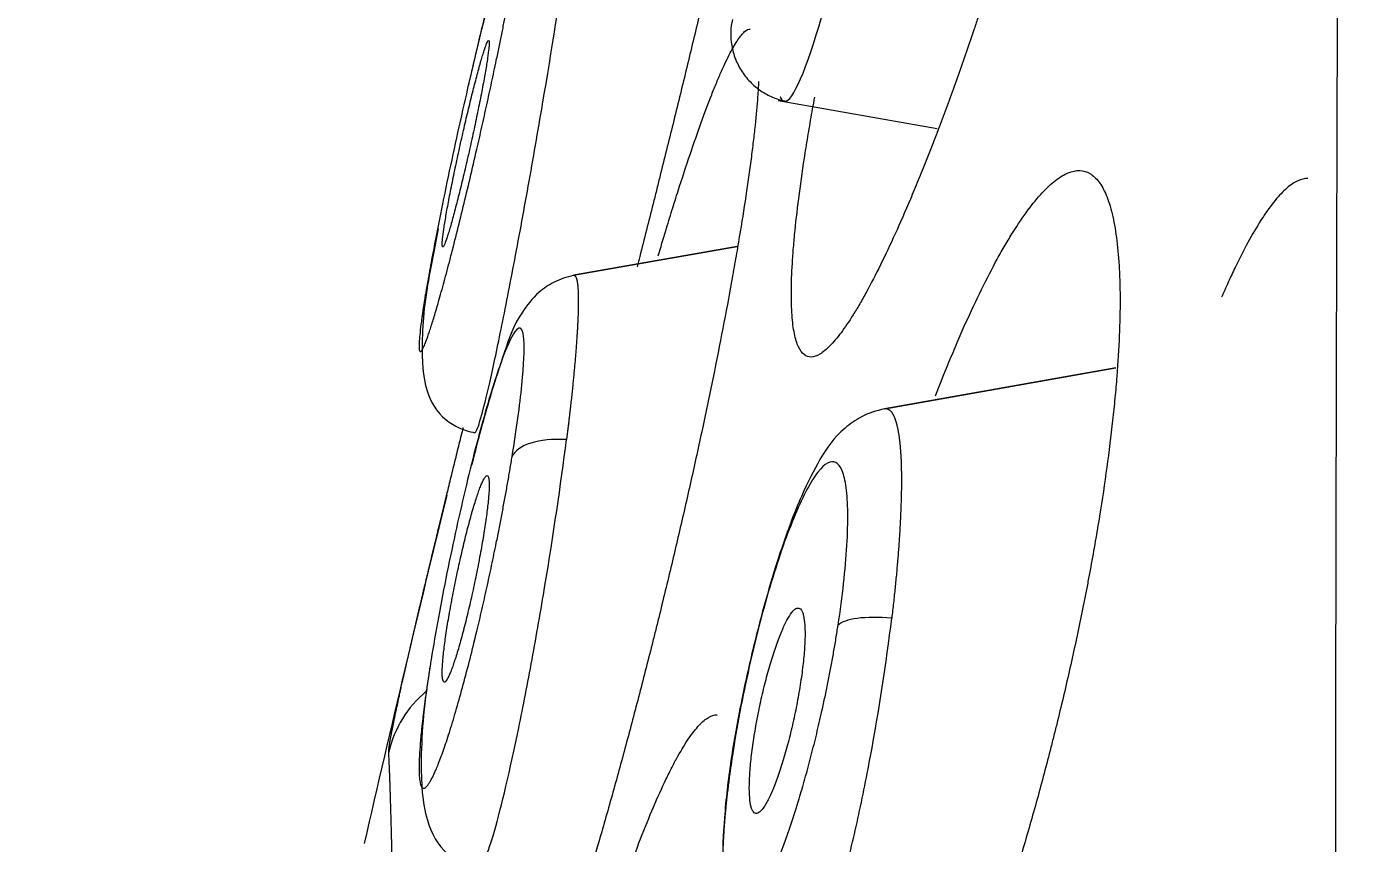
# Model space of a CAD drawing. Extents: x 541 to 1062, y 0 to 382.
# Drawn here: x 774.9 to 780.76, y 302.26 to 305.87 of the extents above; entities that cross this region are included whole.
import ezdxf

# ---------------------------------------------------------------- set-up
doc = ezdxf.new("R2010")
doc.units = 0
doc.header["$LTSCALE"] = 10
doc.header["$MEASUREMENT"] = 0
doc.header["$PDMODE"] = 3
doc.header["$PDSIZE"] = -10
doc.layers.get('0').update_dxf_attribs({"linetype": 'CONTINUOUS'})
doc.layers.get('DEFPOINTS').update_dxf_attribs({"linetype": 'CONTINUOUS'})
doc.layers.add('1', color=7, linetype='CONTINUOUS')
doc.styles.add('Daelim Dimension', font='')
doc.styles.get('Daelim Dimension').set_extended_font_data('NanumGothic')
doc.dimstyles.new('DEFAULT', dxfattribs={"dimscale": 2, "dimtxt": 2, "dimasz": 2, "dimexe": 0, "dimexo": 2, "dimgap": 1, "dimtad": 1, "dimdec": 1, "dimzin": 9, "dimdsep": 46, "dimtxsty": 'Daelim Dimension', "dimcen": 0.5, "dimclrd": 252, "dimclre": 252, "dimclrt": 3, "dimadec": 1, "dimazin": 0, "dimtfac": 1, "dimtdec": 1, "dimtix": 1, "dimtmove": 0, "dimatfit": 3, "dimfxl": 1, "dimtolj": 1, "dimtzin": 1, "dimlwd": 9, "dimlwe": 9, "dimarcsym": 0})

# ---------------------------------------------------------------- blocks, each defined once
blk = doc.blocks.new('*D9')
at = {"color": 5, "linetype": 'ByBlock', "lineweight": 9, "ltscale": 0.5, "transparency": 16777216}
for p, q in [((729.6377, 97.5389), (729.6377, 341.2206)), ((733.6377, 341.2206), (805.042, 341.2206)), ((809.042, 265.765), (809.042, 341.2206))]:
    blk.add_line(p, q, dxfattribs=at)
at = {"color": 5, "ltscale": 0.5, "transparency": 16777216}
for points in [[(733.6377, 341.8873), (733.6377, 340.5539), (729.6377, 341.2206)], [(805.042, 341.8873), (805.042, 340.5539), (809.042, 341.2206)]]:
    blk.add_solid(points, dxfattribs=at)
at = {"layer": 'DEFPOINTS', "color": 0, "ltscale": 0.5, "transparency": 16777216}
for p in [(809.042, 341.2206), (809.042, 261.765), (729.6377, 93.5389)]:
    blk.add_point(p, dxfattribs=at)
at = {"color": 7, "ltscale": 0.5, "transparency": 16777216, "insert": (769.3398, 346.2206), "char_height": 6, "attachment_point": 5, "style": 'Daelim Dimension'}
blk.add_mtext('\\A1;79.4', dxfattribs=at)

msp = doc.modelspace()

# ---------------------------------------------------------------- linework, layer by layer
at = {"layer": '1', "color": 7, "linetype": 'Continuous', "lineweight": 18}
for p, q in [((778.2209, 305.5428), (778.9236, 305.4189)), ((778.0404, 304.8983), (777.3181, 304.771)), ((777.3183, 304.771), (778.0404, 304.8983)), ((779.7108, 304.3622), (778.6912, 304.1824))]:
    msp.add_line(p, q, dxfattribs=at)
at = {"layer": '1', "color": 7, "linetype": 'Continuous', "lineweight": 13}
msp.add_line((778.6915, 304.1825), (779.7108, 304.3622), dxfattribs=at)
at = {"layer": '1', "color": 7, "linetype": 'Continuous', "lineweight": 18}
msp.add_arc((890.3958, 276.0745), 116.9707, 166.288421, 167.062056, dxfattribs=at)
at = {"layer": '1', "color": 7, "linetype": 'Continuous', "lineweight": 13}
for centre, major_axis, ratio, start_param, end_param in [((777.3396, 303.9094), (0.2961, -0.0481), 0.435781, 1.818106, 3.032131), ((778.7747, 303.1665), (0.2965, -0.0454), 0.280843, 1.790429, 2.95252), ((776.9897, 302.5528), (-0.4991, -0.0295), 0.998456, 5.351654, 5.994427)]:
    msp.add_ellipse(centre, major_axis=major_axis, ratio=ratio, start_param=start_param, end_param=end_param, dxfattribs=at)
at = {"layer": '1', "color": 7, "linetype": 'Continuous', "lineweight": 18}
for points, knots in [([(780.739, 316.3628), (780.7358, 316.1572), (780.7325, 315.8689), (780.7234, 314.7336), (780.7171, 313.6238), (780.7045, 310.695), (780.6979, 308.9309), (780.6879, 305.8564), (780.6847, 304.7576), (780.6811, 303.0045), (780.6805, 302.4062), (780.6816, 301.4892), (780.6821, 301.1802), (780.6811, 300.5512), (780.6828, 300.2362), (780.6774, 299.9072)], [0, 0, 0, 0, 0.137466, 0.137466, 0.424978, 0.424978, 0.712489, 0.712489, 0.856244, 0.856244, 0.928122, 0.928122, 0.964061, 0.964061, 1, 1, 1, 1]), ([(779.6628, 309.1812), (779.6746, 309.1808), (779.6961, 309.172), (779.7215, 309.1357), (779.7339, 309.0959), (779.7415, 309.06), (779.7438, 309.047), (779.7476, 309.0193), (779.7492, 309.0045), (779.7531, 308.9575), (779.7558, 308.8879), (779.7536, 308.8043), (779.7501, 308.7364), (779.7486, 308.7128), (779.745, 308.6639), (779.7429, 308.6388), (779.7357, 308.5613), (779.7236, 308.4527), (779.707, 308.3336), (779.6928, 308.2405), (779.6877, 308.2087), (779.6771, 308.144), (779.6714, 308.1109), (779.6538, 308.0107), (779.6411, 307.9423), (779.6137, 307.8028), (779.5991, 307.7315), (779.568, 307.5862), (779.5515, 307.512), (779.5166, 307.3609), (779.4985, 307.285), (779.461, 307.1329), (779.4221, 306.9803), (779.3808, 306.8266), (779.3542, 306.7303), (779.3488, 306.711), (779.338, 306.6724), (779.3325, 306.6531), (779.3162, 306.5954), (779.3051, 306.5571), (779.2719, 306.4431), (779.227, 306.2928), (779.181, 306.146), (779.146, 306.0373), (779.1284, 305.9833), (779.1106, 305.9298), (779.0988, 305.8942), (779.0928, 305.8764), (779.063, 305.7884), (779.0156, 305.6515), (778.9448, 305.4577), (778.8979, 305.3361), (778.8628, 305.2479), (778.8512, 305.219), (778.8279, 305.1621), (778.8163, 305.1344), (778.782, 305.0533), (778.7372, 304.951), (778.6725, 304.8143), (778.6313, 304.7346), (778.601, 304.6793), (778.591, 304.6616), (778.5715, 304.628), (778.5619, 304.6121), (778.5338, 304.5671), (778.498, 304.5142), (778.4653, 304.4754), (778.4421, 304.4517), (778.4345, 304.4448), (778.4198, 304.4327), (778.4127, 304.4275), (778.392, 304.4151), (778.3793, 304.4107), (778.3675, 304.4103)], [0, 0, 0, 0, 0.03125, 0.0625, 0.09375, 0.09375, 0.109375, 0.109375, 0.125, 0.125, 0.15625, 0.1875, 0.1875, 0.203125, 0.203125, 0.21875, 0.21875, 0.25, 0.28125, 0.28125, 0.296875, 0.296875, 0.3125, 0.3125, 0.34375, 0.34375, 0.375, 0.375, 0.40625, 0.40625, 0.4375, 0.4375, 0.46875, 0.5, 0.5, 0.507812, 0.507812, 0.515625, 0.515625, 0.53125, 0.53125, 0.5625, 0.59375, 0.59375, 0.609375, 0.617187, 0.617187, 0.625, 0.625, 0.65625, 0.6875, 0.71875, 0.71875, 0.734375, 0.734375, 0.75, 0.75, 0.78125, 0.8125, 0.84375, 0.84375, 0.859375, 0.859375, 0.875, 0.875, 0.90625, 0.9375, 0.9375, 0.953125, 0.953125, 0.96875, 0.96875, 1, 1, 1, 1]), ([(778.2473, 307.7666), (778.25, 307.7665), (778.2534, 307.7581), (778.2527, 307.7219), (778.2483, 307.682), (778.2435, 307.646), (778.2417, 307.633), (778.2375, 307.6052), (778.2352, 307.5903), (778.2276, 307.5433), (778.2155, 307.4734), (778.1998, 307.3899), (778.1866, 307.322), (778.182, 307.2985), (778.1747, 307.2619), (778.1722, 307.2495), (778.1671, 307.2243), (778.1542, 307.1606), (778.1288, 307.0385), (778.1032, 306.9196), (778.0828, 306.8266), (778.0724, 306.7792), (778.0615, 306.7303), (778.0542, 306.6973), (778.0505, 306.6806), (778.0317, 306.5969), (778.0162, 306.5283), (777.9841, 306.3882), (777.951, 306.2452), (777.9159, 306.0963), (777.8934, 306.0014), (777.8888, 305.9823), (777.8797, 305.944), (777.8751, 305.9247), (777.8613, 305.867), (777.852, 305.8284), (777.824, 305.7125), (777.7864, 305.5574), (777.7479, 305.4012), (777.7187, 305.2836), (777.704, 305.2247), (777.6893, 305.1657), (777.6794, 305.1263), (777.6745, 305.1066), (777.6498, 305.0084), (777.6263, 304.9154), (777.603, 304.8237), (777.5991, 304.8086)], [0, 0, 0, 0, 0.054948, 0.109896, 0.164844, 0.164844, 0.192318, 0.192318, 0.219792, 0.219792, 0.27474, 0.329688, 0.329688, 0.357162, 0.357162, 0.370899, 0.370899, 0.384636, 0.439585, 0.494533, 0.494533, 0.522007, 0.535744, 0.535744, 0.549481, 0.549481, 0.604429, 0.604429, 0.659377, 0.714325, 0.714325, 0.728062, 0.728062, 0.741799, 0.741799, 0.769273, 0.769273, 0.824221, 0.879169, 0.879169, 0.906643, 0.92038, 0.92038, 0.934117, 0.934117, 0.989065, 1, 1, 1, 1]), ([(777.3346, 306.707), (777.2931, 306.6972), (777.2255, 306.6727), (777.1326, 306.5844), (777.0865, 306.4818), (777.0229, 306.2937), (776.9473, 306.0009), (776.8925, 305.7759), (776.8597, 305.6341), (776.8542, 305.6102)], [0, 0, 0, 0, 0.076803, 0.145522, 0.27687, 0.565126, 0.738259, 0.956089, 1, 1, 1, 1]), ([(777.0475, 306.0721), (777.0671, 306.1782), (777.0814, 306.2646), (777.0998, 306.4008), (777.1028, 306.4429), (777.0964, 306.4746), (777.0871, 306.463), (777.0571, 306.3876), (777.0375, 306.3266), (776.9906, 306.1625), (776.9639, 306.0619), (776.905, 305.827), (776.8754, 305.7035), (776.8155, 305.4418), (776.7873, 305.3131), (776.7327, 305.0521), (776.7094, 304.934), (776.6899, 304.8281)], [0, 0, 0, 0, 0.125, 0.125, 0.25, 0.25, 0.375, 0.375, 0.5, 0.5, 0.625, 0.625, 0.75, 0.75, 0.875, 0.875, 1, 1, 1, 1]), ([(776.6899, 304.8281), (776.6892, 304.8241), (776.6877, 304.8159), (776.6855, 304.8039), (776.6833, 304.792), (776.6812, 304.7803), (776.6792, 304.7688), (776.6772, 304.7575), (776.6752, 304.7463), (776.6733, 304.7353), (776.6714, 304.7244), (776.6696, 304.7138), (776.6678, 304.7033), (776.6661, 304.693), (776.6644, 304.6828), (776.6628, 304.6729), (776.6612, 304.6631), (776.6597, 304.6534), (776.6582, 304.644), (776.6567, 304.6347), (776.6553, 304.6256), (776.654, 304.6166), (776.6527, 304.6079), (776.6514, 304.5993), (776.6502, 304.5908), (776.649, 304.5826), (776.6479, 304.5745), (776.6448, 304.5515), (776.6406, 304.5174), (776.6372, 304.4801), (776.6364, 304.4535), (776.6381, 304.4382), (776.6418, 304.4329), (776.6475, 304.4369), (776.6552, 304.4501), (776.6635, 304.4696), (776.6717, 304.4911), (776.6789, 304.5115), (776.6867, 304.5347), (776.695, 304.5607), (776.7038, 304.5893), (776.7131, 304.6206), (776.7273, 304.6695), (776.7472, 304.741), (776.7739, 304.8418), (776.8023, 304.9532), (776.8317, 305.0725), (776.8617, 305.1978), (776.8893, 305.3163), (776.914, 305.4255), (776.9359, 305.524), (776.9571, 305.6222), (776.973, 305.6969), (776.9838, 305.7487), (776.9898, 305.7781), (776.9958, 305.807), (777.0016, 305.8355), (777.0072, 305.8636), (777.0128, 305.8912), (777.0182, 305.9184), (777.0234, 305.9451), (777.0285, 305.9714), (777.0335, 305.9973), (777.0383, 306.0227), (777.043, 306.0477), (777.046, 306.064), (777.0475, 306.0721)], [0, 0, 0, 0, 0.004847, 0.009683, 0.014509, 0.019326, 0.024135, 0.028937, 0.033733, 0.038525, 0.043314, 0.048101, 0.052888, 0.057674, 0.062463, 0.067254, 0.072049, 0.076849, 0.081656, 0.08647, 0.091293, 0.096126, 0.10097, 0.105826, 0.110695, 0.115579, 0.120479, 0.125396, 0.15843, 0.190966, 0.223382, 0.256057, 0.286095, 0.315713, 0.345194, 0.374828, 0.392983, 0.410947, 0.428774, 0.446518, 0.464235, 0.481982, 0.499814, 0.541157, 0.58253, 0.624627, 0.666687, 0.708223, 0.749917, 0.781233, 0.812341, 0.84353, 0.875089, 0.884887, 0.894622, 0.904302, 0.913937, 0.923533, 0.933101, 0.942648, 0.952184, 0.961717, 0.971256, 0.980811, 0.990389, 1, 1, 1, 1]), ([(777.6922, 304.8563), (777.7033, 304.894), (777.7143, 304.931), (777.7345, 304.9977), (777.7437, 305.0277), (777.762, 305.0867), (777.7711, 305.1157), (777.798, 305.2002), (777.8329, 305.3066), (777.8822, 305.4481), (777.9131, 305.5302), (777.9356, 305.5871), (777.943, 305.6053), (777.9573, 305.6398), (777.9643, 305.6561), (777.9847, 305.7021), (778.0104, 305.756), (778.0332, 305.7951), (778.0491, 305.8187), (778.0542, 305.8256), (778.0641, 305.8375), (778.0688, 305.8424), (778.0823, 305.8543), (778.0904, 305.8581), (778.0976, 305.8579)], [0, 0, 0, 0, 0.061816, 0.061816, 0.113937, 0.113937, 0.166059, 0.166059, 0.270301, 0.374544, 0.478787, 0.478787, 0.530908, 0.530908, 0.583029, 0.583029, 0.687272, 0.791515, 0.791515, 0.843636, 0.843636, 0.895757, 0.895757, 1, 1, 1, 1]), ([(776.7412, 304.8962), (776.7398, 304.8964), (776.739, 304.8996), (776.7388, 304.9087), (776.7389, 304.9124), (776.7395, 304.9214), (776.7399, 304.9267), (776.7417, 304.9443), (776.7436, 304.9587), (776.7474, 304.984), (776.7488, 304.9932), (776.752, 305.0125), (776.7537, 305.0227), (776.7592, 305.0546), (776.7634, 305.0778), (776.7729, 305.1281), (776.7781, 305.1544), (776.7864, 305.1955), (776.7892, 305.2094), (776.7951, 305.2379), (776.7982, 305.2525), (776.8074, 305.2961), (776.8138, 305.3253), (776.8236, 305.3694), (776.8269, 305.3842), (776.8336, 305.4137), (776.837, 305.4283), (776.847, 305.4714), (776.8536, 305.4994), (776.8636, 305.5403), (776.8669, 305.5538), (776.8734, 305.5798), (776.8765, 305.5924), (776.8859, 305.6291), (776.8919, 305.6519), (776.9034, 305.6943), (776.9088, 305.7132), (776.9161, 305.738), (776.9184, 305.7457), (776.9229, 305.7599), (776.925, 305.7664), (776.931, 305.7837), (776.9343, 305.7925), (776.9399, 305.8044), (776.9421, 305.8076), (776.9437, 305.8076)], [0, 0, 0, 0, 0.0625, 0.0625, 0.09375, 0.09375, 0.125, 0.125, 0.1875, 0.1875, 0.21875, 0.21875, 0.25, 0.25, 0.3125, 0.3125, 0.375, 0.375, 0.40625, 0.40625, 0.4375, 0.4375, 0.5, 0.5, 0.53125, 0.53125, 0.5625, 0.5625, 0.625, 0.625, 0.65625, 0.65625, 0.6875, 0.6875, 0.75, 0.75, 0.8125, 0.8125, 0.84375, 0.84375, 0.875, 0.875, 0.9375, 0.9375, 1, 1, 1, 1]), ([(776.9437, 305.8076), (776.9452, 305.8077), (776.9461, 305.8047), (776.9463, 305.7959), (776.9462, 305.7922), (776.9457, 305.7834), (776.9453, 305.7782), (776.9435, 305.7607), (776.9417, 305.7464), (776.9379, 305.7211), (776.9365, 305.712), (776.9334, 305.6926), (776.9317, 305.6825), (776.9261, 305.6505), (776.9219, 305.6273), (776.9124, 305.5768), (776.9072, 305.5504), (776.8989, 305.5092), (776.896, 305.4951), (776.8901, 305.4665), (776.887, 305.4519), (776.8777, 305.4081), (776.8713, 305.3788), (776.8614, 305.3344), (776.8581, 305.3195), (776.8514, 305.2899), (776.848, 305.2753), (776.8379, 305.2319), (776.8312, 305.2038), (776.8213, 305.1626), (776.8179, 305.1491), (776.8114, 305.123), (776.8051, 305.0977), (776.7989, 305.074), (776.7929, 305.0511), (776.7899, 305.04), (776.7813, 305.0082), (776.776, 304.9894), (776.7686, 304.9647), (776.7663, 304.957), (776.7618, 304.9428), (776.7597, 304.9364), (776.7538, 304.9192), (776.7504, 304.9106), (776.7463, 304.9019), (776.7451, 304.8997), (776.7429, 304.8968), (776.742, 304.8961), (776.7412, 304.8962)], [0, 0, 0, 0, 0.0625, 0.0625, 0.09375, 0.09375, 0.125, 0.125, 0.1875, 0.1875, 0.21875, 0.21875, 0.25, 0.25, 0.3125, 0.3125, 0.375, 0.375, 0.40625, 0.40625, 0.4375, 0.4375, 0.5, 0.5, 0.53125, 0.53125, 0.5625, 0.5625, 0.625, 0.625, 0.65625, 0.65625, 0.6875, 0.71875, 0.71875, 0.75, 0.75, 0.8125, 0.8125, 0.84375, 0.84375, 0.875, 0.875, 0.9375, 0.9375, 0.96875, 0.96875, 1, 1, 1, 1]), ([(778.1348, 305.6264), (778.1339, 305.6052), (778.1303, 305.5461), (778.1242, 305.4779), (778.1169, 305.4093), (778.1143, 305.3856), (778.1099, 305.3487), (778.1083, 305.3361), (778.1052, 305.3107), (778.097, 305.2464), (778.0796, 305.123), (778.0605, 305.0029), (778.0448, 304.9089), (778.0367, 304.8609), (778.028, 304.8115), (778.0221, 304.7781), (778.0191, 304.7613), (778.0038, 304.6767), (777.9909, 304.6074), (777.9636, 304.4659), (777.9349, 304.3215), (777.9035, 304.1712), (777.8789, 304.0562), (777.8705, 304.0175), (777.8535, 303.94), (777.8449, 303.9012), (777.8188, 303.7846), (777.7832, 303.6286), (777.7459, 303.4716), (777.7173, 303.3535), (777.7076, 303.3141), (777.693, 303.2548), (777.6881, 303.235), (777.6783, 303.1956), (777.6537, 303.0972), (777.6091, 302.9229), (777.5491, 302.6961), (777.5086, 302.5487), (777.4782, 302.4395), (777.468, 302.4034), (777.4477, 302.3322), (777.4377, 302.2972), (777.4076, 302.1936), (777.3681, 302.0596), (777.3294, 301.9338), (777.3015, 301.8451), (777.2927, 301.8176), (777.2841, 301.7905)], [0, 0, 0, 0, 0.032446, 0.084862, 0.084862, 0.11107, 0.11107, 0.124174, 0.124174, 0.137279, 0.189695, 0.242111, 0.242111, 0.26832, 0.281424, 0.281424, 0.294528, 0.294528, 0.346944, 0.346944, 0.399361, 0.451777, 0.451777, 0.477985, 0.477985, 0.504193, 0.504193, 0.55661, 0.609026, 0.609026, 0.635234, 0.635234, 0.648338, 0.648338, 0.661443, 0.713859, 0.766275, 0.818692, 0.818692, 0.8449, 0.8449, 0.871108, 0.871108, 0.923524, 0.975941, 0.975941, 1, 1, 1, 1]), ([(778.3675, 304.4103), (778.3558, 304.4099), (778.3346, 304.4171), (778.3097, 304.4515), (778.2978, 304.4902), (778.2907, 304.5253), (778.2886, 304.5381), (778.2851, 304.5653), (778.2837, 304.5799), (778.2803, 304.6263), (778.2784, 304.6952), (778.2813, 304.7784), (778.2854, 304.8461), (778.2871, 304.8696), (778.2911, 304.9184), (778.2934, 304.9434), (778.3011, 305.0207), (778.3138, 305.1293), (778.3311, 305.2484), (778.3457, 305.3418), (778.3509, 305.3736), (778.3591, 305.4224), (778.3619, 305.4388), (778.3676, 305.4719), (778.3736, 305.5057), (778.3798, 305.54), (778.383, 305.5576)], [0, 0, 0, 0, 0.097475, 0.194951, 0.292426, 0.292426, 0.341164, 0.341164, 0.389902, 0.389902, 0.487377, 0.584852, 0.584852, 0.63359, 0.63359, 0.682328, 0.682328, 0.779803, 0.877278, 0.877278, 0.926016, 0.926016, 0.950385, 0.950385, 0.974754, 1, 1, 1, 1]), ([(779.5523, 305.2333), (779.5684, 305.2328), (779.5983, 305.2239), (779.6243, 305.1998), (779.6482, 305.168), (779.6592, 305.1482), (779.674, 305.1127), (779.6787, 305.0998), (779.6874, 305.0722), (779.6915, 305.0575), (779.7028, 305.0108), (779.7154, 304.9416), (779.7232, 304.8584), (779.7272, 304.7907), (779.7282, 304.7672), (779.7293, 304.7307), (779.7296, 304.7183), (779.73, 304.6931), (779.7305, 304.6293), (779.7279, 304.5069), (779.7207, 304.3875), (779.7133, 304.294), (779.7092, 304.2463), (779.7044, 304.197), (779.701, 304.1639), (779.6992, 304.1471), (779.69, 304.0629), (779.6814, 303.994), (779.6621, 303.8533), (779.6406, 303.7096), (779.6148, 303.5602), (779.5972, 303.4649), (779.5936, 303.4458), (779.5864, 303.4075), (779.5753, 303.3501), (779.5637, 303.2925), (779.54, 303.1773), (779.5067, 303.0233), (779.4701, 302.8684), (779.4461, 302.7714), (779.4413, 302.752), (779.4315, 302.7131), (779.4266, 302.6937), (779.4116, 302.6355), (779.4015, 302.597), (779.3709, 302.4822), (779.329, 302.3312), (779.2852, 302.1839), (779.2515, 302.0749), (779.2402, 302.0388), (779.2173, 301.9671), (779.2056, 301.9314), (779.1707, 301.8259), (779.1238, 301.6893), (779.0526, 301.4962), (779.0045, 301.3753), (778.9743, 301.3022), (778.9683, 301.2877), (778.9561, 301.259), (778.9379, 301.2162), (778.9198, 301.1751), (778.8597, 301.0415), (778.8126, 300.9459), (778.7432, 300.8194), (778.7203, 300.7801), (778.692, 300.7346), (778.6863, 300.7257), (778.6751, 300.7083), (778.6583, 300.6829), (778.642, 300.6594), (778.6096, 300.6151), (778.5677, 300.563), (778.5281, 300.5247), (778.4993, 300.5013), (778.4899, 300.4943), (778.4713, 300.4823), (778.4622, 300.4772), (778.4354, 300.4648), (778.4184, 300.4604), (778.4023, 300.4598)], [0, 0, 0, 0, 0.03125, 0.0625, 0.0625, 0.09375, 0.09375, 0.109375, 0.109375, 0.125, 0.125, 0.15625, 0.1875, 0.1875, 0.203125, 0.203125, 0.210937, 0.210937, 0.21875, 0.25, 0.28125, 0.28125, 0.296875, 0.304687, 0.304687, 0.3125, 0.3125, 0.34375, 0.34375, 0.375, 0.40625, 0.40625, 0.414062, 0.414062, 0.421875, 0.4375, 0.4375, 0.46875, 0.5, 0.5, 0.507812, 0.507812, 0.515625, 0.515625, 0.53125, 0.53125, 0.5625, 0.59375, 0.59375, 0.609375, 0.609375, 0.625, 0.625, 0.65625, 0.6875, 0.71875, 0.71875, 0.726562, 0.726562, 0.734375, 0.75, 0.75, 0.8125, 0.8125, 0.84375, 0.84375, 0.851563, 0.851563, 0.859375, 0.875, 0.875, 0.90625, 0.9375, 0.9375, 0.953125, 0.953125, 0.96875, 0.96875, 1, 1, 1, 1]), ([(778.9162, 304.2391), (778.9357, 304.2898), (778.9553, 304.3392), (778.9871, 304.4167), (778.9992, 304.4457), (779.0233, 304.502), (779.0353, 304.5295), (779.0712, 304.6097), (779.1186, 304.7109), (779.1653, 304.8008), (779.1999, 304.864), (779.2172, 304.8945), (779.2344, 304.9233), (779.2458, 304.9422), (779.2515, 304.9514), (779.2798, 304.9965), (779.3239, 305.0615), (779.3867, 305.138), (779.4263, 305.175), (779.4552, 305.1973), (779.4647, 305.2038), (779.4833, 305.215), (779.4925, 305.2196), (779.5192, 305.2305), (779.5362, 305.2339), (779.5523, 305.2333)], [0, 0, 0, 0, 0.083129, 0.083129, 0.134067, 0.134067, 0.185004, 0.185004, 0.286878, 0.388753, 0.388753, 0.43969, 0.465159, 0.465159, 0.490627, 0.490627, 0.592502, 0.694376, 0.796251, 0.796251, 0.847188, 0.847188, 0.898125, 0.898125, 1, 1, 1, 1]), ([(780.5585, 305.1982), (780.5444, 305.1987), (780.5297, 305.1953), (780.4989, 305.1811), (780.4668, 305.1594), (780.4323, 305.1232), (780.4054, 305.0905), (780.3963, 305.0787), (780.3778, 305.0531), (780.3684, 305.0395), (780.3401, 304.9963), (780.3017, 304.9322), (780.262, 304.8553), (780.2318, 304.793), (780.2216, 304.7714), (780.2011, 304.7266), (780.1908, 304.7034), (780.1797, 304.6779), (780.179, 304.6762), (780.1783, 304.6746)], [0, 0, 0, 0, 0.142177, 0.142177, 0.284353, 0.42653, 0.42653, 0.497618, 0.497618, 0.568707, 0.568707, 0.710883, 0.85306, 0.85306, 0.924148, 0.924148, 0.995237, 0.995237, 1, 1, 1, 1]), ([(776.686, 304.7926), (776.6624, 304.6745), (776.6436, 304.4805), (776.6556, 304.2716), (776.7208, 304.1529), (776.801, 304.1015), (776.8475, 304.0842), (776.8711, 304.0787), (776.883, 304.0766)], [0, 0, 0, 0, 0.350364, 0.635759, 0.851739, 0.933421, 0.968347, 1, 1, 1, 1]), ([(777.3184, 304.7699), (777.2877, 304.7639), (777.2339, 304.746), (777.1502, 304.6885), (777.0582, 304.5675), (777.0239, 304.4619), (776.9439, 304.223), (776.8955, 304.041), (776.8686, 303.9325)], [0, 0, 0, 0, 0.082675, 0.156509, 0.27606, 0.540744, 0.745775, 1, 1, 1, 1]), ([(777.0475, 303.9713), (777.0671, 304.0917), (777.0814, 304.1964), (777.0998, 304.3781), (777.1028, 304.4449), (777.0964, 304.5297), (777.0871, 304.5454), (777.0571, 304.5243), (777.0375, 304.4883), (776.9906, 304.3689), (776.9639, 304.2875), (776.905, 304.0837), (776.8754, 303.9709), (776.8155, 303.721), (776.7873, 303.593), (776.7327, 303.3231), (776.7094, 303.1955), (776.6899, 303.0755)], [0, 0, 0, 0, 0.125, 0.125, 0.25, 0.25, 0.375, 0.375, 0.5, 0.5, 0.625, 0.625, 0.75, 0.75, 0.875, 0.875, 1, 1, 1, 1]), ([(778.6915, 304.1814), (778.6542, 304.1737), (778.5909, 304.1528), (778.4767, 304.0701), (778.4105, 303.9727), (778.3165, 303.7886), (778.2164, 303.5196), (778.1252, 303.1959), (778.0559, 302.883), (778.0262, 302.7164), (778.0127, 302.6297)], [0, 0, 0, 0, 0.06662, 0.124703, 0.268277, 0.395115, 0.559656, 0.760528, 0.875309, 1, 1, 1, 1]), ([(776.7301, 303.6835), (776.731, 303.6873), (776.7349, 303.7033), (776.7418, 303.7316), (776.7508, 303.7687), (776.7599, 303.8061), (776.7692, 303.8439), (776.7785, 303.8819), (776.7879, 303.9203), (776.7974, 303.9589), (776.807, 303.9979), (776.8167, 304.0371), (776.8251, 304.0711), (776.8302, 304.092), (776.8321, 304.0996)], [0, 0, 0, 0, 0.028994, 0.122122, 0.214881, 0.307305, 0.399427, 0.49128, 0.5829, 0.674319, 0.765574, 0.856698, 0.947727, 1, 1, 1, 1]), ([(776.6899, 303.0755), (776.6892, 303.0708), (776.6877, 303.0616), (776.6855, 303.0478), (776.6833, 303.0342), (776.6812, 303.0207), (776.6792, 303.0074), (776.6772, 302.9942), (776.6752, 302.9811), (776.6733, 302.9682), (776.6714, 302.9554), (776.6696, 302.9427), (776.6678, 302.9302), (776.6661, 302.9178), (776.6644, 302.9055), (776.6628, 302.8934), (776.6612, 302.8814), (776.6597, 302.8696), (776.6582, 302.8578), (776.6567, 302.8462), (776.6553, 302.8348), (776.654, 302.8235), (776.6527, 302.8123), (776.6514, 302.8012), (776.6502, 302.7903), (776.649, 302.7796), (776.6479, 302.7689), (776.6448, 302.7384), (776.6406, 302.6913), (776.6372, 302.6349), (776.6364, 302.5883), (776.6381, 302.553), (776.6418, 302.5279), (776.6475, 302.5125), (776.6552, 302.5064), (776.6635, 302.5093), (776.6717, 302.5168), (776.6789, 302.5261), (776.6867, 302.5383), (776.695, 302.5535), (776.7038, 302.5717), (776.7131, 302.5929), (776.7273, 302.6277), (776.7472, 302.6818), (776.7739, 302.7633), (776.8023, 302.858), (776.8317, 302.9633), (776.8617, 303.0778), (776.8893, 303.1894), (776.914, 303.2947), (776.9359, 303.3917), (776.9571, 303.4904), (776.973, 303.567), (776.9838, 303.6207), (776.9898, 303.6514), (776.9958, 303.6818), (777.0016, 303.712), (777.0072, 303.7419), (777.0128, 303.7715), (777.0182, 303.8008), (777.0234, 303.8299), (777.0285, 303.8588), (777.0335, 303.8873), (777.0383, 303.9156), (777.043, 303.9437), (777.046, 303.9621), (777.0475, 303.9713)], [0, 0, 0, 0, 0.004847, 0.009683, 0.014509, 0.019326, 0.024135, 0.028937, 0.033733, 0.038525, 0.043314, 0.048101, 0.052888, 0.057674, 0.062463, 0.067254, 0.072049, 0.076849, 0.081656, 0.08647, 0.091293, 0.096126, 0.10097, 0.105826, 0.110695, 0.115579, 0.120479, 0.125396, 0.15843, 0.190966, 0.223382, 0.256057, 0.286095, 0.315713, 0.345194, 0.374828, 0.392983, 0.410947, 0.428774, 0.446518, 0.464235, 0.481982, 0.499814, 0.541157, 0.58253, 0.624627, 0.666687, 0.708223, 0.749917, 0.781233, 0.812341, 0.84353, 0.875089, 0.884887, 0.894622, 0.904302, 0.913937, 0.923533, 0.933101, 0.942648, 0.952184, 0.961717, 0.971256, 0.980811, 0.990389, 1, 1, 1, 1]), ([(778.4858, 303.2267), (778.5055, 303.3553), (778.5185, 303.4723), (778.5311, 303.6864), (778.53, 303.7716), (778.5172, 303.8651), (778.5113, 303.8899), (778.4959, 303.9268), (778.4864, 303.9391), (778.4536, 303.9563), (778.4269, 303.9417), (778.366, 303.863), (778.3326, 303.8004), (778.2609, 303.6305), (778.2258, 303.5313), (778.156, 303.3003), (778.1241, 303.1782), (778.0638, 302.9098), (778.0389, 302.7787), (778.0194, 302.6506)], [0, 0, 0, 0, 0.125, 0.125, 0.25, 0.25, 0.3125, 0.3125, 0.375, 0.375, 0.5, 0.5, 0.625, 0.625, 0.75, 0.75, 0.875, 0.875, 1, 1, 1, 1]), ([(776.7476, 302.9757), (776.7449, 302.976), (776.7428, 302.9793), (776.7406, 302.9885), (776.74, 302.9923), (776.7392, 303.0013), (776.7389, 303.0066), (776.7387, 303.0244), (776.7393, 303.0388), (776.7411, 303.0642), (776.7418, 303.0734), (776.7437, 303.0929), (776.7448, 303.1031), (776.7485, 303.1351), (776.7516, 303.1584), (776.759, 303.2089), (776.7632, 303.2354), (776.7702, 303.2766), (776.7726, 303.2906), (776.7778, 303.3192), (776.7805, 303.3338), (776.7888, 303.3775), (776.7946, 303.4068), (776.8038, 303.4509), (776.807, 303.4657), (776.8134, 303.4952), (776.8166, 303.5098), (776.8264, 303.5528), (776.833, 303.5808), (776.843, 303.6216), (776.8464, 303.635), (776.8531, 303.6609), (776.8564, 303.6734), (776.8662, 303.7098), (776.8727, 303.7326), (776.8853, 303.7746), (776.8913, 303.7933), (776.8999, 303.818), (776.9026, 303.8256), (776.908, 303.8397), (776.9106, 303.8462), (776.9181, 303.8635), (776.9225, 303.8722), (776.9305, 303.8842), (776.934, 303.8873), (776.9368, 303.8875)], [0, 0, 0, 0, 0.0625, 0.0625, 0.09375, 0.09375, 0.125, 0.125, 0.1875, 0.1875, 0.21875, 0.21875, 0.25, 0.25, 0.3125, 0.3125, 0.375, 0.375, 0.40625, 0.40625, 0.4375, 0.4375, 0.5, 0.5, 0.53125, 0.53125, 0.5625, 0.5625, 0.625, 0.625, 0.65625, 0.65625, 0.6875, 0.6875, 0.75, 0.75, 0.8125, 0.8125, 0.84375, 0.84375, 0.875, 0.875, 0.9375, 0.9375, 1, 1, 1, 1]), ([(776.9368, 303.8875), (776.9397, 303.8877), (776.9419, 303.8848), (776.9443, 303.8761), (776.9449, 303.8724), (776.9458, 303.8636), (776.9461, 303.8585), (776.9464, 303.841), (776.946, 303.8268), (776.9442, 303.8014), (776.9435, 303.7922), (776.9417, 303.7728), (776.9406, 303.7626), (776.9369, 303.7305), (776.9338, 303.7071), (776.9264, 303.6562), (776.9222, 303.6297), (776.9151, 303.5881), (776.9127, 303.574), (776.9075, 303.5451), (776.9048, 303.5304), (776.8964, 303.4863), (776.8905, 303.4568), (776.8812, 303.4121), (776.878, 303.3971), (776.8716, 303.3675), (776.8683, 303.3528), (776.8585, 303.3094), (776.8518, 303.2812), (776.8416, 303.24), (776.8382, 303.2265), (776.8315, 303.2005), (776.8248, 303.1753), (776.8183, 303.1516), (776.8117, 303.1288), (776.8085, 303.1177), (776.799, 303.0862), (776.793, 303.0675), (776.7844, 303.043), (776.7816, 303.0354), (776.7762, 303.0213), (776.7736, 303.015), (776.7662, 302.998), (776.7617, 302.9895), (776.7558, 302.981), (776.754, 302.9789), (776.7506, 302.9762), (776.749, 302.9756), (776.7476, 302.9757)], [0, 0, 0, 0, 0.0625, 0.0625, 0.09375, 0.09375, 0.125, 0.125, 0.1875, 0.1875, 0.21875, 0.21875, 0.25, 0.25, 0.3125, 0.3125, 0.375, 0.375, 0.40625, 0.40625, 0.4375, 0.4375, 0.5, 0.5, 0.53125, 0.53125, 0.5625, 0.5625, 0.625, 0.625, 0.65625, 0.65625, 0.6875, 0.71875, 0.71875, 0.75, 0.75, 0.8125, 0.8125, 0.84375, 0.84375, 0.875, 0.875, 0.9375, 0.9375, 0.96875, 0.96875, 1, 1, 1, 1]), ([(778.123, 302.3964), (778.1178, 302.397), (778.1133, 302.4005), (778.1075, 302.41), (778.1057, 302.4139), (778.1026, 302.4231), (778.1011, 302.4285), (778.0975, 302.4464), (778.0958, 302.4608), (778.0945, 302.4864), (778.0942, 302.4956), (778.0941, 302.515), (778.0943, 302.5253), (778.0953, 302.5574), (778.0968, 302.5807), (778.1002, 302.6185), (778.1015, 302.6315), (778.1045, 302.658), (778.1078, 302.6849), (778.1118, 302.7129), (778.1162, 302.7414), (778.1186, 302.756), (778.1261, 302.7995), (778.1316, 302.8287), (778.1407, 302.8726), (778.1438, 302.8873), (778.1504, 302.9165), (778.1538, 302.9309), (778.1641, 302.9735), (778.1713, 303.0012), (778.1826, 303.0414), (778.1864, 303.0546), (778.1941, 303.08), (778.2018, 303.1047), (778.2096, 303.1277), (778.2174, 303.15), (778.2214, 303.1608), (778.2332, 303.1916), (778.241, 303.2099), (778.2523, 303.234), (778.2561, 303.2415), (778.2635, 303.2554), (778.2672, 303.2617), (778.2778, 303.2787), (778.2846, 303.2873), (778.294, 303.2963), (778.2971, 303.2986), (778.303, 303.3018), (778.3058, 303.3027), (778.3085, 303.3028)], [0, 0, 0, 0, 0.0625, 0.0625, 0.09375, 0.09375, 0.125, 0.125, 0.1875, 0.1875, 0.21875, 0.21875, 0.25, 0.25, 0.3125, 0.3125, 0.34375, 0.34375, 0.375, 0.40625, 0.40625, 0.4375, 0.4375, 0.5, 0.5, 0.53125, 0.53125, 0.5625, 0.5625, 0.625, 0.625, 0.65625, 0.65625, 0.6875, 0.71875, 0.71875, 0.75, 0.75, 0.8125, 0.8125, 0.84375, 0.84375, 0.875, 0.875, 0.9375, 0.9375, 0.96875, 0.96875, 1, 1, 1, 1]), ([(778.3085, 303.3028), (778.314, 303.3031), (778.3188, 303.3005), (778.325, 303.292), (778.3269, 303.2885), (778.3304, 303.2799), (778.332, 303.2748), (778.336, 303.2575), (778.3379, 303.2434), (778.3395, 303.2181), (778.3398, 303.2089), (778.3401, 303.1895), (778.34, 303.1792), (778.3392, 303.147), (778.3378, 303.1234), (778.3333, 303.0723), (778.3304, 303.0455), (778.3248, 303.0035), (778.3228, 302.9892), (778.3183, 302.9601), (778.3159, 302.9453), (778.3083, 302.901), (778.3027, 302.8712), (778.2934, 302.8263), (778.2901, 302.8112), (778.2834, 302.7815), (778.2766, 302.7522), (778.2694, 302.7236), (778.262, 302.6954), (778.2582, 302.6815), (778.2466, 302.6404), (778.2388, 302.6147), (778.2269, 302.5785), (778.2229, 302.5668), (778.2149, 302.5442), (778.2108, 302.5333), (778.1988, 302.5025), (778.1909, 302.4843), (778.1794, 302.4603), (778.1756, 302.4528), (778.168, 302.4392), (778.1644, 302.4331), (778.1536, 302.4168), (778.1469, 302.4087), (778.1374, 302.4008), (778.1343, 302.3988), (778.1284, 302.3965), (778.1256, 302.396), (778.123, 302.3964)], [0, 0, 0, 0, 0.0625, 0.0625, 0.09375, 0.09375, 0.125, 0.125, 0.1875, 0.1875, 0.21875, 0.21875, 0.25, 0.25, 0.3125, 0.3125, 0.375, 0.375, 0.40625, 0.40625, 0.4375, 0.4375, 0.5, 0.5, 0.53125, 0.53125, 0.5625, 0.59375, 0.59375, 0.625, 0.625, 0.6875, 0.6875, 0.71875, 0.71875, 0.75, 0.75, 0.8125, 0.8125, 0.84375, 0.84375, 0.875, 0.875, 0.9375, 0.9375, 0.96875, 0.96875, 1, 1, 1, 1]), ([(778.0194, 302.6506), (778.0186, 302.6456), (778.0171, 302.6357), (778.0149, 302.621), (778.0128, 302.6063), (778.0107, 302.5918), (778.0087, 302.5773), (778.0067, 302.563), (778.0049, 302.5487), (778.003, 302.5346), (778.0013, 302.5206), (777.9995, 302.5066), (777.9979, 302.4928), (777.9963, 302.479), (777.9948, 302.4654), (777.9933, 302.4518), (777.9919, 302.4384), (777.9905, 302.425), (777.9892, 302.4118), (777.988, 302.3986), (777.9868, 302.3856), (777.9857, 302.3726), (777.9847, 302.3597), (777.9837, 302.347), (777.9828, 302.3343), (777.9819, 302.3218), (777.9811, 302.3093), (777.9789, 302.2737), (777.9765, 302.2177), (777.9761, 302.1477), (777.9788, 302.0865), (777.9843, 302.0359), (777.9922, 301.9952), (778.0022, 301.9644), (778.0145, 301.9428), (778.027, 301.9321), (778.0388, 301.9283), (778.049, 301.9282), (778.0598, 301.9312), (778.0711, 301.9372), (778.0829, 301.9464), (778.0952, 301.9587), (778.1137, 301.9807), (778.1393, 302.0187), (778.1727, 302.0814), (778.2076, 302.1585), (778.2432, 302.2481), (778.2789, 302.349), (778.3111, 302.4505), (778.3397, 302.5486), (778.3647, 302.6407), (778.3887, 302.736), (778.4063, 302.8114), (778.4182, 302.865), (778.4249, 302.8957), (778.4314, 302.9264), (778.4377, 302.957), (778.4438, 302.9874), (778.4497, 303.0177), (778.4554, 303.0479), (778.461, 303.078), (778.4663, 303.108), (778.4715, 303.1379), (778.4765, 303.1676), (778.4813, 303.1973), (778.4843, 303.2169), (778.4858, 303.2267)], [0, 0, 0, 0, 0.004844, 0.009676, 0.014498, 0.019311, 0.024115, 0.028913, 0.033705, 0.038493, 0.043278, 0.04806, 0.052843, 0.057626, 0.06241, 0.067198, 0.071991, 0.076788, 0.081593, 0.086406, 0.091228, 0.096061, 0.100905, 0.105763, 0.110634, 0.115521, 0.120424, 0.125345, 0.158126, 0.190427, 0.222628, 0.255114, 0.285342, 0.315167, 0.344883, 0.374786, 0.392899, 0.410838, 0.428657, 0.446408, 0.464147, 0.481928, 0.499805, 0.541215, 0.582635, 0.624735, 0.666756, 0.708276, 0.749949, 0.781302, 0.812421, 0.843594, 0.875103, 0.884925, 0.894678, 0.904373, 0.914017, 0.923619, 0.933188, 0.942733, 0.952263, 0.961786, 0.971313, 0.980851, 0.990411, 1, 1, 1, 1]), ([(776.6863, 303.0476), (776.6596, 302.8945), (776.6381, 302.645), (776.6551, 302.3747), (776.7284, 302.2376), (776.8189, 302.1762), (776.8712, 302.1607), (776.8968, 302.1554)], [0, 0, 0, 0, 0.347006, 0.633, 0.852071, 0.934794, 1, 1, 1, 1]), ([(777.4391, 301.7749), (777.4579, 301.8354), (777.4768, 301.8941), (777.5057, 301.9815), (777.5158, 302.0114), (777.5359, 302.0701), (777.5459, 302.0987), (777.5757, 302.1822), (777.6148, 302.2875), (777.6716, 302.4276), (777.7083, 302.5089), (777.7309, 302.5559), (777.7354, 302.565), (777.7443, 302.5829), (777.7575, 302.6091), (777.7704, 302.6331), (777.7957, 302.6785), (777.8283, 302.7316), (777.8585, 302.77), (777.8803, 302.7932), (777.8874, 302.8), (777.9013, 302.8117), (777.908, 302.8165), (777.9277, 302.828), (777.9401, 302.8317), (777.9516, 302.8313)], [0, 0, 0, 0, 0.094157, 0.094157, 0.144482, 0.144482, 0.194806, 0.194806, 0.295456, 0.396105, 0.496754, 0.496754, 0.521916, 0.521916, 0.547079, 0.597403, 0.597403, 0.698052, 0.798702, 0.798702, 0.849026, 0.849026, 0.899351, 0.899351, 1, 1, 1, 1]), ([(776.6172, 296.3668), (776.6155, 296.4792), (776.6122, 296.7028), (776.6073, 297.0305), (776.6025, 297.3509), (776.5978, 297.6623), (776.5933, 297.9648), (776.5888, 298.2585), (776.5844, 298.5433), (776.5801, 298.8194), (776.5758, 299.0867), (776.5716, 299.3454), (776.5652, 299.7408), (776.5567, 300.2448), (776.5466, 300.8135), (776.537, 301.3107), (776.5308, 301.6098), (776.5275, 301.7673), (776.5265, 301.8103), (776.5256, 301.8524), (776.5248, 301.8934), (776.5239, 301.9334), (776.523, 301.9724), (776.5222, 302.0104), (776.5214, 302.0474), (776.5206, 302.0834), (776.5198, 302.1184), (776.519, 302.1523), (776.5182, 302.1853), (776.5174, 302.2173), (776.5167, 302.2483), (776.5159, 302.2782), (776.5152, 302.3072), (776.5144, 302.3352), (776.5137, 302.3621), (776.513, 302.3881), (776.5123, 302.413), (776.5116, 302.437), (776.5109, 302.4599), (776.5103, 302.4818), (776.5096, 302.5028), (776.5089, 302.5227), (776.5083, 302.5416), (776.5076, 302.5595), (776.507, 302.5764), (776.5064, 302.5923), (776.5058, 302.6072), (776.5052, 302.6211), (776.5046, 302.634), (776.504, 302.6459), (776.5034, 302.6568), (776.5031, 302.6632), (776.5029, 302.6665)], [0, 0, 0, 0, 0.030165, 0.060664, 0.091078, 0.121422, 0.151713, 0.181965, 0.212195, 0.242419, 0.272651, 0.302909, 0.333208, 0.41643, 0.499495, 0.582729, 0.666456, 0.67604, 0.685616, 0.695185, 0.704746, 0.7143, 0.723848, 0.73339, 0.742927, 0.752459, 0.761986, 0.771509, 0.781029, 0.790545, 0.800058, 0.80957, 0.819079, 0.828587, 0.838094, 0.847601, 0.857107, 0.866614, 0.876122, 0.885631, 0.895142, 0.904655, 0.91417, 0.923689, 0.933211, 0.942737, 0.952267, 0.961803, 0.971343, 0.980889, 0.990441, 1, 1, 1, 1]), ([(778.0128, 302.6292), (778, 302.5422), (777.982, 302.3808), (777.9702, 302.1009), (777.9984, 301.8373), (778.0908, 301.671), (778.1927, 301.6001), (778.249, 301.5827), (778.2769, 301.5771)], [0, 0, 0, 0, 0.169451, 0.327009, 0.60588, 0.832735, 0.924308, 1, 1, 1, 1])]:
    msp.add_open_spline(points, degree=3, knots=knots, dxfattribs=at)
at = {"layer": '1', "color": 7, "linetype": 'Continuous', "lineweight": 13}
for points, knots in [([(778.2572, 305.5393), (778.2962, 305.5559), (778.3586, 305.7142), (778.4958, 306.2069), (778.5705, 306.541), (778.6618, 307.0406), (778.6888, 307.2074), (778.732, 307.5174), (778.7483, 307.6607), (778.7595, 307.8098), (778.7613, 307.8381), (778.7639, 307.8911), (778.7665, 307.9654), (778.7639, 308.0616), (778.755, 308.1085), (778.749, 308.1238)], [0, 0, 0, 0, 0.267063, 0.267063, 0.534125, 0.534125, 0.667657, 0.667657, 0.801188, 0.801188, 0.834571, 0.834571, 0.867954, 0.934719, 1, 1, 1, 1]), ([(776.8829, 304.0766), (776.8922, 304.0758), (776.9138, 304.1478), (776.9516, 304.3113), (776.9597, 304.3477), (776.9769, 304.4272), (777.0039, 304.5561), (777.0542, 304.812), (777.0973, 305.0449), (777.1295, 305.2244), (777.1402, 305.2851), (777.1613, 305.4063), (777.2134, 305.7092), (777.2596, 305.9996), (777.2874, 306.1923)], [0, 0, 0, 0, 0.25, 0.25, 0.3125, 0.3125, 0.375, 0.5, 0.625, 0.625, 0.6875, 0.6875, 0.75, 1, 1, 1, 1]), ([(778.0194, 305.9002), (778.0155, 305.8826), (778.0131, 305.864), (778.012, 305.8254), (778.0133, 305.8054), (778.0201, 305.7653), (778.0256, 305.7451), (778.0409, 305.7058), (778.0507, 305.6868), (778.0742, 305.6513), (778.0878, 305.6348), (778.1177, 305.6053), (778.134, 305.5924), (778.1681, 305.5704), (778.1859, 305.5615), (778.2217, 305.5476), (778.2396, 305.5426), (778.2572, 305.5393)], [0, 0, 0, 0, 0.125, 0.125, 0.25, 0.25, 0.375, 0.375, 0.5, 0.5, 0.625, 0.625, 0.75, 0.75, 0.875, 0.875, 1, 1, 1, 1]), ([(777.3183, 304.771), (777.3187, 304.771), (777.3195, 304.7711), (777.3207, 304.771), (777.3219, 304.7707), (777.3231, 304.7701), (777.3242, 304.7694), (777.3253, 304.7684), (777.3263, 304.7672), (777.3273, 304.7658), (777.3282, 304.7641), (777.3292, 304.7623), (777.33, 304.7602), (777.3309, 304.7579), (777.3317, 304.7554), (777.3324, 304.7527), (777.3331, 304.7497), (777.3338, 304.7465), (777.3345, 304.7432), (777.3351, 304.7395), (777.3356, 304.7357), (777.3362, 304.7317), (777.3367, 304.7274), (777.3371, 304.7229), (777.3375, 304.7183), (777.3379, 304.7133), (777.3382, 304.7082), (777.3385, 304.7029), (777.3388, 304.6973), (777.339, 304.6915), (777.3392, 304.6856), (777.3393, 304.6794), (777.3394, 304.6729), (777.3395, 304.6663), (777.3395, 304.6595), (777.3395, 304.6524), (777.3394, 304.6452), (777.3393, 304.6377), (777.3392, 304.63), (777.339, 304.6222), (777.3388, 304.6141), (777.3386, 304.6058), (777.3383, 304.5973), (777.338, 304.5886), (777.3376, 304.5797), (777.3372, 304.5706), (777.3368, 304.5613), (777.3363, 304.5518), (777.3358, 304.5421), (777.3352, 304.5322), (777.3346, 304.5222), (777.334, 304.5119), (777.3333, 304.5014), (777.3326, 304.4908), (777.3319, 304.4799), (777.3311, 304.4689), (777.3302, 304.4577), (777.3294, 304.4463), (777.3285, 304.4348), (777.3275, 304.423), (777.3265, 304.4111), (777.3255, 304.399), (777.3245, 304.3867), (777.3234, 304.3743), (777.3222, 304.3617), (777.3211, 304.3489), (777.3198, 304.336), (777.3186, 304.3229), (777.3173, 304.3096), (777.316, 304.2962), (777.3146, 304.2826), (777.3132, 304.2689), (777.3117, 304.255), (777.3103, 304.241), (777.3087, 304.2268), (777.3072, 304.2125), (777.3056, 304.1981), (777.3039, 304.1835), (777.3022, 304.1687), (777.3005, 304.1539), (777.2988, 304.1389), (777.297, 304.1237), (777.2951, 304.1085), (777.2933, 304.0931), (777.2914, 304.0776), (777.2894, 304.062), (777.2881, 304.0515), (777.2874, 304.0463)], [0, 0, 0, 0, 0.011448, 0.022903, 0.034366, 0.045836, 0.057313, 0.068798, 0.080291, 0.091791, 0.103298, 0.114813, 0.126335, 0.137865, 0.149402, 0.160947, 0.172499, 0.184059, 0.195627, 0.207202, 0.218784, 0.230374, 0.241972, 0.253577, 0.265189, 0.27681, 0.288438, 0.300073, 0.311716, 0.323367, 0.335025, 0.346691, 0.358364, 0.370045, 0.381734, 0.39343, 0.405133, 0.416845, 0.428564, 0.44029, 0.452025, 0.463767, 0.475516, 0.487273, 0.499038, 0.51081, 0.52259, 0.534377, 0.546173, 0.557975, 0.569786, 0.581604, 0.593429, 0.605262, 0.617103, 0.628951, 0.640807, 0.652671, 0.664542, 0.676421, 0.688307, 0.700201, 0.712103, 0.724012, 0.735928, 0.747853, 0.759784, 0.771724, 0.783671, 0.795625, 0.807587, 0.819557, 0.831534, 0.843518, 0.85551, 0.86751, 0.879517, 0.891532, 0.903554, 0.915584, 0.927621, 0.939665, 0.951717, 0.963777, 0.975844, 0.987918, 1, 1, 1, 1]), ([(778.6915, 304.1825), (778.6923, 304.1826), (778.694, 304.1828), (778.6964, 304.1829), (778.6987, 304.1827), (778.7011, 304.1824), (778.7034, 304.1818), (778.7056, 304.181), (778.7078, 304.18), (778.71, 304.1788), (778.7121, 304.1773), (778.7142, 304.1757), (778.7162, 304.1738), (778.7182, 304.1717), (778.7202, 304.1695), (778.7221, 304.167), (778.724, 304.1643), (778.7258, 304.1615), (778.7276, 304.1584), (778.7294, 304.1551), (778.7311, 304.1517), (778.7327, 304.148), (778.7344, 304.1442), (778.7359, 304.1402), (778.7375, 304.136), (778.739, 304.1316), (778.7404, 304.1271), (778.7418, 304.1223), (778.7432, 304.1174), (778.7446, 304.1123), (778.7458, 304.1071), (778.7471, 304.1017), (778.7483, 304.0961), (778.7495, 304.0903), (778.7506, 304.0844), (778.7517, 304.0784), (778.7527, 304.0722), (778.7537, 304.0658), (778.7547, 304.0593), (778.7556, 304.0526), (778.7565, 304.0458), (778.7573, 304.0388), (778.7581, 304.0317), (778.7588, 304.0245), (778.7595, 304.0171), (778.7602, 304.0096), (778.7608, 304.002), (778.7614, 303.9942), (778.7619, 303.9863), (778.7624, 303.9783), (778.7629, 303.9702), (778.7633, 303.9619), (778.7637, 303.9535), (778.764, 303.945), (778.7644, 303.9326), (778.7649, 303.9158), (778.7652, 303.8942), (778.7654, 303.8719), (778.7653, 303.8489), (778.765, 303.8251), (778.7646, 303.8006), (778.7639, 303.7754), (778.7631, 303.7495), (778.762, 303.723), (778.7608, 303.6958), (778.7593, 303.6679), (778.7577, 303.6395), (778.7559, 303.6104), (778.7538, 303.5808), (778.7516, 303.5506), (778.7492, 303.5199), (778.7465, 303.4887), (778.7437, 303.457), (778.7407, 303.4248), (778.7374, 303.3921), (778.734, 303.3591), (778.7304, 303.3256), (778.7266, 303.2918), (778.7239, 303.269), (778.7225, 303.2576)], [0, 0, 0, 0, 0.010161, 0.020295, 0.030401, 0.040479, 0.05053, 0.060552, 0.070547, 0.080514, 0.090454, 0.100365, 0.110248, 0.120104, 0.129932, 0.139731, 0.149503, 0.159247, 0.168963, 0.178651, 0.18831, 0.197942, 0.207546, 0.217121, 0.226669, 0.236188, 0.24568, 0.255143, 0.264578, 0.273985, 0.283364, 0.292714, 0.302037, 0.311332, 0.320598, 0.329836, 0.339046, 0.348228, 0.357382, 0.366507, 0.375605, 0.384674, 0.393715, 0.402728, 0.411713, 0.42067, 0.429598, 0.438499, 0.447372, 0.456216, 0.465033, 0.473821, 0.482581, 0.491314, 0.500018, 0.520486, 0.540985, 0.561515, 0.582076, 0.602668, 0.623291, 0.643946, 0.664633, 0.685351, 0.706101, 0.726883, 0.747697, 0.768543, 0.789422, 0.810332, 0.831276, 0.852252, 0.87326, 0.894301, 0.915375, 0.936482, 0.957622, 0.978794, 1, 1, 1, 1]), ([(776.8967, 302.1554), (776.9046, 302.1543), (776.92, 302.1742), (776.9397, 302.2256), (776.9538, 302.2667), (776.9613, 302.2907), (777.0005, 302.4267), (777.0472, 302.6255), (777.0961, 302.8701), (777.1157, 302.971), (777.1256, 303.023), (777.1549, 303.1822), (777.2124, 303.5116), (777.262, 303.846), (777.2874, 304.0463)], [0, 0, 0, 0, 0.125, 0.1875, 0.1875, 0.25, 0.25, 0.5, 0.5625, 0.5625, 0.625, 0.625, 0.75, 1, 1, 1, 1]), ([(776.5029, 302.6665), (776.5029, 302.6669), (776.5028, 302.6679), (776.5028, 302.6697), (776.5029, 302.6717), (776.503, 302.6739), (776.5032, 302.6763), (776.5035, 302.679), (776.5038, 302.6819), (776.5041, 302.685), (776.5046, 302.6883), (776.5051, 302.6919), (776.5056, 302.6957), (776.5062, 302.6997), (776.5069, 302.704), (776.5076, 302.7085), (776.5084, 302.7132), (776.5093, 302.7181), (776.5102, 302.7233), (776.5111, 302.7287), (776.5122, 302.7343), (776.5133, 302.7402), (776.5144, 302.7462), (776.5156, 302.7525), (776.5169, 302.7591), (776.5182, 302.7658), (776.5196, 302.7728), (776.521, 302.78), (776.5225, 302.7875), (776.5241, 302.7952), (776.5257, 302.8031), (776.5274, 302.8112), (776.5292, 302.8195), (776.531, 302.8281), (776.5328, 302.8369), (776.5347, 302.846), (776.5367, 302.8552), (776.5388, 302.8647), (776.5409, 302.8744), (776.543, 302.8844), (776.5452, 302.8945), (776.5475, 302.9049), (776.5498, 302.9155), (776.5522, 302.9264), (776.5547, 302.9375), (776.5572, 302.9488), (776.5598, 302.9603), (776.5624, 302.9721), (776.5651, 302.984), (776.5679, 302.9962), (776.5707, 303.0087), (776.5735, 303.0213), (776.5765, 303.0342), (776.5795, 303.0473), (776.5825, 303.0607), (776.5856, 303.0743), (776.5888, 303.0881), (776.592, 303.1021), (776.5953, 303.1163), (776.5986, 303.1308), (776.602, 303.1455), (776.6055, 303.1604), (776.609, 303.1756), (776.6126, 303.1909), (776.6162, 303.2065), (776.6199, 303.2224), (776.6237, 303.2384), (776.6275, 303.2547), (776.6314, 303.2712), (776.6353, 303.2879), (776.6393, 303.3049), (776.6434, 303.3221), (776.6475, 303.3395), (776.6517, 303.3571), (776.6559, 303.375), (776.6602, 303.3931), (776.6658, 303.4166), (776.6728, 303.4456), (776.681, 303.4802), (776.6894, 303.5152), (776.6979, 303.5505), (776.7065, 303.5861), (776.7152, 303.622), (776.723, 303.6545), (776.728, 303.6751), (776.7301, 303.6835)], [0, 0, 0, 0, 0.01162, 0.0232, 0.034739, 0.046239, 0.057702, 0.069127, 0.080516, 0.091871, 0.103192, 0.114481, 0.125738, 0.136964, 0.148162, 0.159332, 0.170474, 0.181591, 0.192684, 0.203753, 0.214799, 0.225825, 0.236831, 0.247819, 0.258789, 0.269742, 0.280681, 0.291606, 0.302519, 0.31342, 0.324312, 0.335194, 0.346069, 0.356938, 0.367801, 0.378661, 0.389518, 0.400374, 0.41123, 0.422087, 0.432946, 0.44381, 0.454678, 0.465552, 0.476434, 0.487324, 0.498224, 0.509136, 0.52006, 0.530997, 0.54195, 0.552918, 0.563904, 0.574908, 0.585931, 0.596976, 0.608043, 0.619133, 0.630247, 0.641387, 0.652553, 0.663748, 0.674971, 0.686225, 0.69751, 0.708827, 0.720177, 0.731563, 0.742983, 0.754441, 0.765936, 0.777471, 0.789045, 0.80066, 0.812316, 0.824016, 0.83576, 0.857538, 0.879179, 0.900687, 0.922071, 0.943337, 0.964492, 0.985542, 1, 1, 1, 1]), ([(778.2765, 301.5771), (778.2904, 301.5744), (778.3062, 301.584), (778.3322, 301.6168), (778.3413, 301.6309), (778.36, 301.6649), (778.4084, 301.7645), (778.4735, 301.9643), (778.5271, 302.1761), (778.5484, 302.2641), (778.559, 302.3097), (778.5901, 302.4499), (778.6499, 302.7444), (778.6987, 303.0589), (778.7225, 303.2576)], [0, 0, 0, 0, 0.125, 0.125, 0.1875, 0.1875, 0.25, 0.5, 0.5625, 0.5625, 0.625, 0.625, 0.75, 1, 1, 1, 1])]:
    msp.add_open_spline(points, degree=3, knots=knots, dxfattribs=at)
at = {"layer": '1', "color": 7, "linetype": 'Continuous', "lineweight": 18}
for points in [[(778.23, 305.5607), (778.2348, 305.5474), (778.2409, 305.5397), (778.248, 305.5382)], [(776.7211, 304.9766), (776.7085, 304.9125), (776.6968, 304.8513), (776.686, 304.7927)]]:
    msp.add_open_spline(points, degree=3, dxfattribs=at)
at = {"layer": '1', "color": 7, "linetype": 'Continuous', "lineweight": 13}
msp.add_open_spline([(778.2572, 305.5393), (778.2541, 305.5379), (778.2511, 305.5375), (778.248, 305.538)], degree=3, dxfattribs=at)

# ---------------------------------------------------------------- dimensions: what is measured, and where the dimension line sits
at = {"ltscale": 0.5}
dim = msp.add_linear_dim(base=(809.042, 341.2206), p1=(729.6377, 93.5389), p2=(809.042, 261.765), dimstyle='DEFAULT', override={"dimtxt": 3, "dimclrd": 5, "dimclre": 5, "dimclrt": 7, "dimfxl": 1.25, "dimarcsym": 1}, dxfattribs=at)
dim.commit()
dim.dimension.update_dxf_attribs({"geometry": '*D9', "text_midpoint": (769.3398, 346.2206)})

doc.saveas('drawing.dxf')
